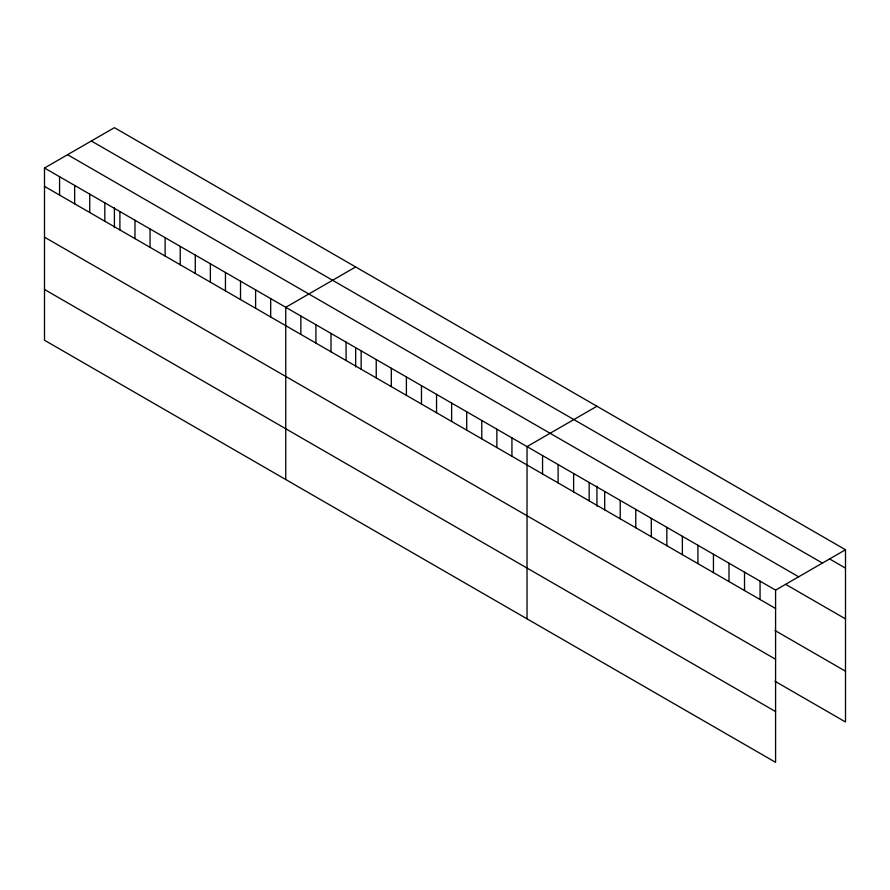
<?xml version="1.0" encoding="UTF-8"?>
<svg xmlns="http://www.w3.org/2000/svg" width="890" height="890" viewBox="0 0 890 890"><rect width="100%" height="100%" fill="white"/><g stroke="black" fill="none" stroke-linecap="round" stroke-linejoin="round"><path stroke-width="1.33" d="M44.5 168.021L775.591 590.115L775.591 762.33L44.5 340.247L44.5 168.021L114.41 127.671L845.5 549.753L845.5 721.979L774.99 681.262M355.666 266.956L285.757 307.317L285.757 479.532M596.934 406.252L527.025 446.602L527.025 618.828M775.591 590.115L845.5 549.753M829.97 559.154L845.5 568.12M91.336 140.987L822.427 563.081M67.573 154.704L798.664 576.798M785.748 584.396L845.5 618.895M44.5 186.388L775.591 608.482M774.99 630.498L845.5 671.205M44.5 237.163L775.591 659.256M44.5 289.473L775.591 711.566M760.06 581.148L760.06 599.515M744.518 572.181L744.518 590.537M728.988 563.214L728.988 581.571M713.446 554.236L713.446 572.604M697.916 545.27L697.916 563.637M682.374 536.303L682.374 554.659M666.844 527.336L666.844 545.692M651.302 518.358L651.302 536.726M635.772 509.392L635.772 527.759M620.23 500.425L620.23 518.792M604.699 491.458L604.699 509.814M596.934 486.107L596.934 506.232M589.169 482.48L589.169 500.848M573.627 473.513L573.627 491.881M558.097 464.547L558.097 482.914M542.555 455.58L542.555 473.936M511.939 437.902L511.939 456.27M496.865 429.191L496.865 447.559M481.779 420.492L481.779 438.848M466.705 411.781L466.705 430.148M451.63 403.081L451.63 421.437M436.545 394.37L436.545 412.738M421.471 385.67L421.471 404.027M406.396 376.959L406.396 395.327M391.311 368.26L391.311 386.616M376.236 359.549L376.236 377.916M361.151 350.849L361.151 369.205M355.666 348.157L355.666 366.936M346.077 342.138L346.077 360.506M331.002 333.439L331.002 351.795M315.917 324.728L315.917 343.095M300.842 316.028L300.842 334.384M270.682 298.606L270.682 316.974M255.608 289.906L255.608 308.274M240.523 281.195L240.523 299.563M225.448 272.496L225.448 290.852M210.363 263.785L210.363 282.152M195.288 255.085L195.288 273.441M180.214 246.374L180.214 264.742M165.128 237.674L165.128 256.031M150.054 228.964L150.054 247.331M134.969 220.264L134.969 238.62M119.894 211.553L119.894 229.92M114.41 207.526L114.41 227.651M104.82 202.853L104.82 221.21M89.734 194.142L89.734 212.51M74.66 185.443L74.66 203.799M59.574 176.732L59.574 195.099"/></g></svg>
